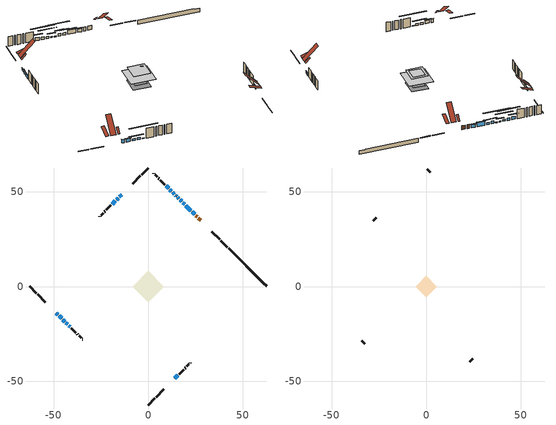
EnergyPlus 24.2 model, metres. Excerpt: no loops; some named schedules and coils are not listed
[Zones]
conditioned space
 floor adiabatic (AdiabaticFloorConstruction): -8.2,0 0,8.2 8.2,0 0,-8.2 z3.26
 floor foundation (Slab1 construction): -5.79,0 0,5.79 5.79,0 0,-5.79 z-1.11
 floor foundation (Slab2 construction): -3.97,0 0,3.97 3.97,0 0,-3.97 z0
 wall outside (RimJoist1 construction): 0,-62.53 3.47,-59.07 / -62.53,0 -59.07,-3.47 / 0,62.53 -3.47,59.07 / 41.8,20.74 38.33,24.21 z0.82:1.12
 wall outside (RimJoist2 construction): 4.13,-58.41 8.24,-54.29 / -58.41,-4.13 -54.29,-8.24 / -4.13,58.41 -8.24,54.29 / 37.67,24.86 33.55,28.98 z0.82:1.12
 wall outside (AdiabaticWallConstruction 1): 27.69,34.84 26.41,36.12 / 25.76,36.78 25.1,37.44 z0.82:2.85
 wall outside (AdiabaticWallConstruction): -48.43,-14.1 -47.71,-14.83 / -15.95,46.59 -16.67,45.87 z0.82:2.45; 24.44,38.09 23.15,39.39 / -47.05,-15.48 -45.76,-16.78 z0.82:2.4; 22.49,40.04 19.9,42.63 z0.82:2.9; -45.1,-17.43 -44.06,-18.47 z0.82:1.74; -43.41,-19.13 -42.54,-19.99 / 13.75,48.79 12.92,49.61 z0.82:1.79; 14.1,-48.43 15.62,-46.92 z0.82:1.68; -14.1,48.43 -15.29,47.24 z0.82:1.63; 19.25,43.29 18.31,44.22 z0.82:1.99; 17.66,44.88 16.87,45.67 z0.82:2.19; 16.21,46.32 15.56,46.97 / -41.89,-20.65 -41.24,-21.3 z0.82:1.23; -17.32,45.21 -19.01,43.52 / 12.27,50.27 11.4,51.13 z0.82:2.14; 14.91,47.63 14.4,48.13 z0.82:1.38; 10.75,51.79 9.49,53.04 z0.82:2.29
 wall outside (Wall1 construction): 16.27,-46.26 18.68,-43.86 / -40.58,-21.95 -38.18,-24.36 / -19.67,42.87 -22.07,40.46 / 8.83,53.7 6.43,56.11 z0.82:5.7
 wall outside (Wall2 construction): 19.33,-43.2 19.72,-42.82 / -37.52,-25.01 -37.14,-25.4 / -22.73,39.81 -23.11,39.42 / 5.77,56.76 5.39,57.15 z0.82:5.7
 wall outside (Wall3 construction): 20.37,-42.16 21.47,-41.06 / -36.48,-26.05 -35.38,-27.15 / -23.77,38.76 -24.87,37.67 / 4.73,57.8 3.63,58.9 z0.82:5.7
 wall outside (Wall4 construction): 22.13,-40.41 22.24,-40.29 / -34.73,-27.81 -34.61,-27.92 / -25.52,37.01 -25.64,36.9 / 2.98,59.56 2.86,59.67 z0.82:5.7
 wall foundation (FoundationWall1 construction): 42.45,20.08,-1.11 42.45,20.08,0.82 60.53,2.01,0.82 60.53,2.01,0.56 62.53,0,0.56 62.53,0,-1.11
 window (WindowConstruction 14): -48.43,-14.1 -47.71,-14.82 z0.82:2.44
 window (WindowConstruction 5): 24.44,38.09 23.15,39.39 z0.82:2.4
 window (WindowConstruction 6): 22.49,40.04 19.9,42.63 z0.82:2.9
 window (WindowConstruction 7): -47.05,-15.48 -45.76,-16.77 z0.82:2.4
 window (WindowConstruction 8): -45.1,-17.43 -44.06,-18.47 z0.82:1.73
 window (WindowConstruction 9): -43.4,-19.13 -42.54,-19.99 z0.82:1.79
 window (WindowConstruction 10): 14.1,-48.43 15.61,-46.92 z0.82:1.68
 window (WindowConstruction 11): -14.1,48.43 -15.29,47.24 z0.82:1.63
 window (WindowConstruction 12): 19.25,43.29 18.31,44.22 z0.82:1.99
 window (WindowConstruction 13): 17.66,44.88 16.87,45.67 z0.82:2.19
 window (WindowConstruction 16): 16.21,46.32 15.56,46.97 z0.82:1.23
 window (WindowConstruction 17): -41.89,-20.65 -41.24,-21.3 z0.82:1.23
 window (WindowConstruction 15): -15.95,46.59 -16.67,45.87 z0.82:2.44
 window (WindowConstruction): -17.32,45.21 -19.01,43.52 z0.82:2.14
 window (WindowConstruction 1): 14.91,47.63 14.4,48.13 z0.82:1.38
 window (WindowConstruction 2): 13.75,48.79 12.92,49.61 z0.82:1.79
 window (WindowConstruction 3): 12.27,50.27 11.4,51.13 z0.82:2.14
 window (WindowConstruction 4): 10.75,51.79 9.49,53.04 z0.82:2.29
 door (Door): 27.69,34.84 26.41,36.12 z0.82:2.85
 door (Door 1): 25.76,36.78 25.1,37.44 z0.82:2.85
 ceiling adiabatic (AdiabaticFloorConstruction): 0,-8.2 8.2,0 0,8.2 -8.2,0 z3.26
 roof outside (Roof4 construction): 13.45,-49.09,5.7 11.88,-47.51,7.92 11.32,-48.07,7.92 12.89,-49.64,5.7; -49.09,-13.45,5.7 -47.51,-11.88,7.92 -48.07,-11.32,7.92 -49.64,-12.89,5.7; -13.45,49.09,5.7 -11.88,47.51,7.92 -11.32,48.07,7.92 -12.89,49.64,5.7; 28.35,34.19,5.7 26.78,32.61,7.92 27.33,32.06,7.92 28.9,33.63,5.7
attic - vented
 floor to conditioned space (Floor1 construction Reversed): -3.97,0 0,3.97 3.97,0 0,-3.97 z5.7
 floor to conditioned space (Floor2 construction Reversed): -5.58,0 0,5.58 5.58,0 0,-5.58 z5.7
 wall outside (Wall5 construction): 22.9,-39.64 24.45,-38.09 / -33.96,-28.58 -32.41,-30.13 / -26.29,36.24 -27.84,34.69 / 2.21,60.33 0.66,61.88 z0.82:5.7
 roof outside (Roof1 construction): 9.92,-52.61,5.7 6.05,-48.74,7.52 5.03,-49.76,7.52 8.9,-53.63,5.7; -52.61,-9.92,5.7 -48.74,-6.05,7.52 -49.76,-5.03,7.52 -53.63,-8.9,5.7; -9.92,52.61,5.7 -6.05,48.74,7.52 -5.03,49.76,7.52 -8.9,53.63,5.7; 31.88,30.66,5.7 28.01,26.79,7.52 29.03,25.77,7.52 32.9,29.64,5.7
 roof outside (Roof2 construction): 12.24,-50.3,5.7 7.54,-45.61,12.33 5.89,-47.27,12.33 10.58,-51.96,5.7; -50.3,-12.24,5.7 -45.61,-7.54,12.33 -47.27,-5.89,12.33 -51.96,-10.58,5.7; -12.24,50.3,5.7 -7.54,45.61,12.33 -5.89,47.27,12.33 -10.58,51.96,5.7; 29.56,32.97,5.7 24.87,28.28,12.33 26.53,26.62,12.33 31.22,31.31,5.7
shading: -47.5,-15.04 -48.64,-13.89 -48.75,-14 -47.6,-15.14 z2.74; 22.94,39.6 24.65,37.88 24.92,38.15 23.21,39.87 z2.69; 19.69,42.84 22.7,39.83 22.97,40.1 19.96,43.11 z3.2; -45.55,-16.99 -47.26,-15.27 -47.53,-15.54 -45.82,-17.26 z2.69; -42.99,-19.55 -46.18,-16.36 -46.45,-16.63 -43.26,-19.82 z3.26; -41.47,-21.07 -44.48,-18.05 -44.75,-18.32 -41.74,-21.34 z3.31; 15.83,-46.71 13.89,-48.64 14,-48.75 15.93,-46.81 z1.98; -15.5,47.03 -13.89,48.64 -14,48.75 -15.61,47.14 z1.93; 17.24,45.3 20.32,42.21 20.59,42.48 17.51,45.57 z3.51; 15.79,46.74 18.73,43.8 19,44.07 16.06,47.01 z3.71; 11.25,51.28 20.52,42.01 20.79,42.28 11.52,51.55 z7.32; -36.93,-25.61 -46.2,-16.34 -46.47,-16.61 -37.2,-25.88 z7.32; -16.88,45.66 -15.74,46.8 -15.84,46.9 -16.98,45.76 z2.74; -19.22,43.31 -17.11,45.42 -17.22,45.53 -19.33,43.42 z2.44; 13.33,49.2 15.98,46.55 16.25,46.82 13.6,49.47 z2.9; 10.33,52.2 16.34,46.2 16.61,46.47 10.6,52.47 z5.45; 7.95,54.58 15.72,46.82 15.99,47.09 8.22,54.85 z7.02; 8.41,54.12 11.82,50.71 12.09,50.98 8.68,54.39 z3.81
[Building]
Building 1: Terrain=Suburbs
[Site:Location]
Saint John AP_NB: Latitude {deg}=45.32; Longitude {deg}=-65.89; Time Zone {hr}=-4; Elevation {m}=109; Keep Site Location Information=Yes
[Site:GroundTemperature:Shallow]
1.82357, -0.0370019, -0.186003, 0.696932, 4.24142, 7.7694, 10.828, 12.7655, 12.9301, 11.3543, 8.37368, 4.95392
[Site:WaterMainsTemperature]
Calculation Method=Schedule; Temperature Schedule=mains temperature schedule
[Material] Roughness=Rough; Thermal Absorptance=0.9
Name | Thickness {m} | Conductivity {W/m-K} | Density {kg/m3} | Specific Heat {J/kg-K} | Solar Absorptance | Visible Absorptance
asphalt or fiberglass shingles | 0.00635 | 0.162714 | 1121.4 | 1465.45 | 0.4 | 0.4
ceiling loosefill ins | 0.254 | 0.0480833 | 16.02 | 1046.75 | 0.7 | 0.7
ceiling loosefill ins 1 | 0.0846667 | 0.0480833 | 16.02 | 1046.75 | 0.7 | 0.7
ceiling stud and cavity | 0.1397 | 0.110961 | 65.682 | 1177.47 | 0.7 | 0.7
ceiling stud and cavity 1 | 0.1397 | 0.619807 | 65.682 | 1177.47 | 0.7 | 0.7
concrete 4.0 in. | 0.1016 | 1.803125 | 2242.8 | 837.4 | 0.7 | 0.7
concrete 8.0 in. | 0.2032 | 1.803125 | 2242.8 | 837.4 | 0.7 | 0.7
door material | 0.04445 | 0.0451087 | 512.64 | 1214.23 | 0.7 | 0.7
floor covering | 0.0127 | 0.0433444 | 54.468 | 1339.84 | 0.6 | 0.6
floor rigid ins; wall rigid ins 1 | 0.512978 | 0.029427 | 32.04 | 1214.23 | 0.7 | 0.7
floor stud and cavity | 0.1397 | 1.75129 | 37.0049 | 1207.88 | 0.7 | 0.7
furniture material conditioned space 1 | 0.1524 | 0.115458 | 640.8 | 1214.23 | 0.6 | 0.6
gypsum board | 0.0127 | 0.160291 | 801 | 837.4 | 0.6 | 0.6
osb sheathing 0.5 in. | 0.0127 | 0.115458 | 512.64 | 1214.23 | 0.7 | 0.7
osb sheathing 0.75 in. | 0.01905 | 0.115458 | 512.64 | 1214.23 | 0.7 | 0.7
osb sheathing 2.0 in. | 0.0508 | 0.115458 | 512.64 | 1214.23 | 0.7 | 0.7
rim joist rigid ins | 0.103632 | 0.029427 | 32.04 | 1214.23 | 0.7 | 0.7
rim joist stud and cavity | 0.0508 | 0.0292721 | 125.044 | 1163.47 | 0.6 | 0.6
rim joist stud and cavity 1 | 0.0508 | 0.0197119 | 125.044 | 1163.47 | 0.6 | 0.6
roof stud and cavity | 0.2032 | 0.117703 | 78.34581 | 1123.46 | 0.7 | 0.7
wall rigid ins | 0.051816 | 0.029427 | 32.04 | 1214.23 | 0.7 | 0.7
wall stud and cavity | 0.1397 | 0.216185 | 139.0536 | 1170.24 | 0.7 | 0.7
wall stud and cavity 1 | 0.1397 | 0.583408 | 139.0536 | 1170.24 | 0.7 | 0.7
wall stud and cavity 2 | 0.1397 | 0.226039 | 139.0536 | 1170.24 | 0.7 | 0.7
wall stud and cavity 3 | 0.1397 | 0.130706 | 139.0536 | 1170.24 | 0.7 | 0.7
wall stud and cavity 4 | 0.0889 | 6.1454 | 50.32683 | 1063.81 | 0.6 | 0.6
wall stud and cavity 5 | 0.0889 | 0.380278 | 52.3479 | 1209.89 | 0.7 | 0.7
wall stud and cavity 6 | 0.0889 | 0.391764 | 83.0341 | 1211.67 | 0.7 | 0.7
wood siding | 0.0254 | 0.102417 | 544.68 | 1172.36 | 0.4 | 0.4
wood siding 1 | 0.00254 | 0.102417 | 544.68 | 1172.36 | 0.4 | 0.4
wood siding 2; wood siding 3; wood siding 4 | 0.0254 | 0.102417 | 544.68 | 1172.36 | 0.7 | 0.7
[WindowMaterial:SimpleGlazingSystem]
Name | U-Factor {W/m2-K} | Solar Heat Gain Coefficient
WindowMaterial | 2.93155 | 0.63
WindowMaterial 1 | 3.06271 | 0.42
WindowMaterial 10 | 2.97981 | 0.56
WindowMaterial 11 | 2.13322 | 0.47
WindowMaterial 12 | 2.14401 | 0.46
WindowMaterial 13 | 1.96232 | 0.57
WindowMaterial 14 | 3.03943 | 0.44
WindowMaterial 2 | 2.99855 | 0.54
WindowMaterial 3 | 2.97754 | 0.57
WindowMaterial 4 | 2.94518 | 0.61
WindowMaterial 5 | 2.04578 | 0.53
WindowMaterial 6 | 1.79368 | 0.39
WindowMaterial 7 | 2.98152 | 0.56
WindowMaterial 8 | 2.99401 | 0.55
WindowMaterial 9 | 3.01104 | 0.52
[Construction]
AdiabaticFloorConstruction: floor stud and cavity, floor rigid ins, osb sheathing 0.75 in., floor covering
AdiabaticWallConstruction: wood siding 3, wall rigid ins 1, wall stud and cavity 5, gypsum board
AdiabaticWallConstruction 1: wood siding 4, wall rigid ins 1, wall stud and cavity 5, gypsum board
Door; Door 1: door material
Floor1 construction Reversed: gypsum board, ceiling stud and cavity, ceiling loosefill ins
Floor2 construction Reversed: gypsum board, ceiling stud and cavity 1, ceiling loosefill ins 1
FoundationWall1 construction: concrete 8.0 in.
furniture construction conditioned space 1: furniture material conditioned space 1
PartitionWallConstruction: gypsum board, wall stud and cavity 6, gypsum board
RimJoist1 construction: wood siding 2, osb sheathing 2.0 in., rim joist stud and cavity
RimJoist2 construction: wood siding 2, rim joist rigid ins, osb sheathing 2.0 in., rim joist stud and cavity 1
Roof1 construction; Roof2 construction: asphalt or fiberglass shingles
Roof4 construction: asphalt or fiberglass shingles, osb sheathing 0.75 in., roof stud and cavity, gypsum board
Slab1 construction; Slab2 construction: concrete 4.0 in.
Wall1 construction: wood siding, wall rigid ins, osb sheathing 0.5 in., wall stud and cavity, gypsum board
Wall2 construction: wood siding, wall rigid ins, osb sheathing 0.5 in., wall stud and cavity 1, gypsum board
Wall3 construction: wood siding, wall rigid ins, osb sheathing 0.5 in., wall stud and cavity 2, gypsum board
Wall4 construction: wood siding, osb sheathing 0.5 in., wall stud and cavity 3, gypsum board
Wall5 construction: wood siding 1, wall stud and cavity 4
WindowConstruction: WindowMaterial
WindowConstruction 1: WindowMaterial 1
WindowConstruction 10: WindowMaterial 9
WindowConstruction 11: WindowMaterial 10
WindowConstruction 12: WindowMaterial 11
WindowConstruction 13: WindowMaterial 12
WindowConstruction 14; WindowConstruction 15: WindowMaterial 13
WindowConstruction 16; WindowConstruction 17: WindowMaterial 14
WindowConstruction 2: WindowMaterial 2
WindowConstruction 3: WindowMaterial 3
WindowConstruction 4: WindowMaterial 4
WindowConstruction 5; WindowConstruction 7: WindowMaterial 5
WindowConstruction 6: WindowMaterial 6
WindowConstruction 8: WindowMaterial 7
WindowConstruction 9: WindowMaterial 8
[Zone] Multiplier=1; Part of Total Floor Area=Yes
Name | Volume {m3}
attic - vented | 84.0406
conditioned space | 463.2
[Space]
Name | Zone | Volume {m3}
attic - vented 1 | attic - vented | 84.0406
conditioned space 1 | conditioned space | 463.2
[ZoneInfiltration:EffectiveLeakageArea]
infil attic - vented 1: Zone or Space=attic - vented 1; Schedule=Always On Discrete; Effective Air Leakage Area {cm2}=3312; Stack Coefficient=0.000800479; Wind Coefficient=1.91159e-05
[ZoneMixing]
whole house fan mix: Zone or Space=attic - vented; Schedule=Always On Continuous; Design Flow Rate Calculation Method=Flow/Zone; Design Flow Rate {m3/s}=0; Source Zone or Space=conditioned space
[SurfaceProperty:ExposedFoundationPerimeter] Exposed Perimeter Calculation Method=TotalExposedPerimeter
Name | Total Exposed Perimeter {m}
Slab1 | 28.398
Slab2 | 17.374
[InternalMass] Zone or ZoneList=conditioned space; Space or SpaceList=conditioned space 1
Name | Construction | Surface Area {m2}
furniture mass conditioned space 1 | furniture construction conditioned space 1 | 93.204
partition wall mass | PartitionWallConstruction | 233.01
[Lights]
interior lighting: Zone or ZoneList or Space or SpaceList=conditioned space 1; Schedule=interior lighting schedule; Design Level Calculation Method=LightingLevel; Lighting Level {W}=343.2; Return Air Fraction=0; Fraction Radiant=0.6; Fraction Visible=0.2; Fraction Replaceable=1
[People]
occupants: Zone or ZoneList or Space or SpaceList=conditioned space 1; Number of People Schedule=occupants schedule; Number of People Calculation Method=People; Number of People=3; Fraction Radiant=0.314171; Sensible Heat Fraction=0.56303; Activity Level Schedule=occupants activity schedule; Carbon Dioxide Generation Rate {m3/s-W}=0; Enable ASHRAE 55 Comfort Warnings=No; Mean Radiant Temperature Calculation Type=EnclosureAveraged
[ElectricEquipment] Zone or ZoneList or Space or SpaceList=conditioned space 1; Design Level Calculation Method=EquipmentLevel
Name | Schedule | Design Level {W} | Fraction Latent | Fraction Radiant | Fraction Lost
clothes dryer | clothes dryer schedule | 140.772 | 0.015 | 0.081 | 0.85
clothes washer | clothes washer schedule | 32.1985 | 0.03 | 0.162 | 0.7
cooking range | cooking range schedule | 215.147 | 0.08 | 0.432 | 0.2
dishwasher | dishwasher schedule | 66.8632 | 0.3 | 0.18 | 0.4
fridge | fridge schedule | 72.9452 | 0 | 0.6 | 0
mech vent house fan | mech vent house fan schedule | 0 | 0 | 0 | 1
mech vent house fan cfis | mech vent house fan cfis schedule | 0 | 0 | 0 | 0
misc plug loads | misc plug loads schedule | 494.7 | 0.045 | 0.513 | 0.1
whole house fan | Always On Discrete | 0 | 0 | 0 | 1
[OtherEquipment] Zone or ZoneList or Space or SpaceList=conditioned space 1; Design Level Calculation Method=EquipmentLevel
Name | Fuel Type | Schedule | Design Level {W} | Fraction Latent | Fraction Radiant | Fraction Lost
clothes dryer 1 | Electricity | clothes dryer schedule | 0 | 0.015 | 0.081 | 0.85
cooking range 1 | Electricity | cooking range schedule | 0 | 0.08 | 0.432 | 0.2
general water use latent | None | general water use schedule | 62.594 | 1 | 0 | 0
general water use sensible | None | general water use schedule | -61.6891 | 0 | 0.6 | 0
mech vent house fan latent load | None | Always On Discrete | 0 | 1 | 0 | 0
mech vent house fan sensible load | None | Always On Discrete | 0 | 0 | 0 | 0
water heater energy adjustment1 | Electricity | Always On Discrete | 0.01 | 0 | 0 | 1
[ZoneInfiltration:DesignFlowRate] Zone or ZoneList or Space or SpaceList=conditioned space 1; Schedule=Always On Discrete; Design Flow Rate Calculation Method=Flow/Zone; Design Flow Rate {m3/s}=0
infil flow; natural vent flow; whole house fan flow
[ZoneControl:Thermostat]
conditioned space Thermostat: Zone or ZoneList=conditioned space; Control Type Schedule=conditioned space Thermostat Schedule; Control 1=conditioned space temperature setpoint; Temperature Difference Between Cutout And Setpoint {deltaC}=0
[ThermostatSetpoint:DualSetpoint]
conditioned space temperature setpoint: Heating Setpoint Temperature Schedule=heating setpoint; Cooling Setpoint Temperature Schedule=cooling setpoint
[AirLoopHVAC:UnitarySystem]
unit heater unitary system: Control Type=Load; Controlling Zone or Thermostat Location=conditioned space; Dehumidification Control Type=None; Availability Schedule=Always On Discrete; Supply Fan=unit heater supply fan; Fan Placement=BlowThrough; Supply Air Fan Operating Mode Schedule=unit heater auto fan schedule; Heating Coil=unit heater htg coil; DX Heating Coil Sizing Ratio=1; Use DOAS DX Cooling Coil=No; Minimum Supply Air Temperature {C}=2; Latent Load Control=SensibleOnlyLoadControl; Cooling Supply Air Flow Rate Method=None; Heating Supply Air Flow Rate Method=SupplyAirFlowRate; Heating Supply Air Flow Rate {m3/s}=0.00141584; No Load Supply Air Flow Rate Method=SupplyAirFlowRate; No Load Supply Air Flow Rate {m3/s}=0; No Load Supply Air Flow Rate Control Set To Low Speed=Yes; Maximum Supply Air Temperature {C}=48.8889; Maximum Outdoor Dry-Bulb Temperature for Supplemental Heater Operation {C}=21; Ancillary On-Cycle Electric Power {W}=0; Ancillary Off-Cycle Electric Power {W}=0
[Zone equipment]
conditioned space: electric baseboard, unit heater unitary system
[Foundation:Kiva] Initial Indoor Air Temperature {C}=18; Wall Depth Below Slab {m}=0.2032
Name | Wall Height Above Grade {m}
Foundation Kiva 1 | 0.820003
Foundation Kiva 2 | 0.1016
[Foundation:Kiva:Settings]
Soil Conductivity {W/m-K}=0.849921; Soil Density {kg/m3}=1842.3; Soil Specific Heat {J/kg-K}=418.7; Ground Solar Absorptivity=0.9; Ground Thermal Absorptivity=0.9; Ground Surface Roughness {m}=0.03; Far-Field Width {m}=40; Deep-Ground Boundary Condition=ZeroFlux; Deep-Ground Depth {m}=40; Minimum Cell Dimension {m}=0.2; Maximum Cell Growth Coefficient=3; Simulation Timestep=Timestep
[Exterior:Lights]
exterior lighting: Schedule=exterior lighting schedule; Design Level {W}=75.6
[EnergyManagementSystem:Sensor] Output:Variable or Output:Meter Index Key=conditioned space
Name | Output:Variable or Output:Meter
conditioned_space_clg_unmet_s | Zone Cooling Setpoint Not Met Time
conditioned_space_htg_unmet_s | Zone Heating Setpoint Not Met Time
fridge_tin_s; tin_s; tin_s_1 | Zone Mean Air Temperature
tout_s | Zone Outdoor Air Drybulb Temperature
win_s | Zone Air Humidity Ratio
[Schedule:Constant]
Name | Hourly Value
Always On Continuous; mech vent house fan schedule; mech vent house fan cfis schedule; Always On Discrete | 1
occupants activity schedule | 117.228
fridge schedule; unit heater auto fan schedule | 0
[Schedule:Week:Daily]
interior lighting schedule Week Rule - Jan1-Jan27: interior lighting schedule day, interior lighting schedule day, interior lighting schedule day, interior lighting schedule day, interior lighting schedule day, interior lighting schedule day, interior lighting schedule day, interior lighting schedule default day, interior lighting schedule default day, interior lighting schedule default day, interior lighting schedule default day, interior lighting schedule default day
interior lighting schedule Week Rule - Jan28-Feb3: interior lighting schedule day, interior lighting schedule day, interior lighting schedule day, interior lighting schedule day, interior lighting schedule day 1, interior lighting schedule day 1, interior lighting schedule day 1, interior lighting schedule default day, interior lighting schedule default day, interior lighting schedule default day, interior lighting schedule default day, interior lighting schedule default day
interior lighting schedule Week Rule - Feb4-Feb24: interior lighting schedule day 1, interior lighting schedule day 1, interior lighting schedule day 1, interior lighting schedule day 1, interior lighting schedule day 1, interior lighting schedule day 1, interior lighting schedule day 1, interior lighting schedule default day, interior lighting schedule default day, interior lighting schedule default day, interior lighting schedule default day, interior lighting schedule default day
interior lighting schedule Week Rule - Feb25-Mar3: interior lighting schedule day 1, interior lighting schedule day 1, interior lighting schedule day 1, interior lighting schedule day 1, interior lighting schedule day 2, interior lighting schedule day 2, interior lighting schedule day 2, interior lighting schedule default day, interior lighting schedule default day, interior lighting schedule default day, interior lighting schedule default day, interior lighting schedule default day
interior lighting schedule Week Rule - Mar4-Mar31: interior lighting schedule day 2, interior lighting schedule day 2, interior lighting schedule day 2, interior lighting schedule day 2, interior lighting schedule day 2, interior lighting schedule day 2, interior lighting schedule day 2, interior lighting schedule default day, interior lighting schedule default day, interior lighting schedule default day, interior lighting schedule default day, interior lighting schedule default day
interior lighting schedule Week Rule - Apr1-Apr28: interior lighting schedule day 3, interior lighting schedule day 3, interior lighting schedule day 3, interior lighting schedule day 3, interior lighting schedule day 3, interior lighting schedule day 3, interior lighting schedule day 3, interior lighting schedule default day, interior lighting schedule default day, interior lighting schedule default day, interior lighting schedule default day, interior lighting schedule default day
interior lighting schedule Week Rule - Apr29-May5: interior lighting schedule day 3, interior lighting schedule day 3, interior lighting schedule day 4, interior lighting schedule day 4, interior lighting schedule day 4, interior lighting schedule day 4, interior lighting schedule day 4, interior lighting schedule default day, interior lighting schedule default day, interior lighting schedule default day, interior lighting schedule default day, interior lighting schedule default day
interior lighting schedule Week Rule - May6-May26: interior lighting schedule day 4, interior lighting schedule day 4, interior lighting schedule day 4, interior lighting schedule day 4, interior lighting schedule day 4, interior lighting schedule day 4, interior lighting schedule day 4, interior lighting schedule default day, interior lighting schedule default day, interior lighting schedule default day, interior lighting schedule default day, interior lighting schedule default day
interior lighting schedule Week Rule - May27-Jun2: interior lighting schedule day 4, interior lighting schedule day 4, interior lighting schedule day 4, interior lighting schedule day 4, interior lighting schedule day 4, interior lighting schedule day 5, interior lighting schedule day 5, interior lighting schedule default day, interior lighting schedule default day, interior lighting schedule default day, interior lighting schedule default day, interior lighting schedule default day
interior lighting schedule Week Rule - Jun3-Jun30: interior lighting schedule day 5, interior lighting schedule day 5, interior lighting schedule day 5, interior lighting schedule day 5, interior lighting schedule day 5, interior lighting schedule day 5, interior lighting schedule day 5, interior lighting schedule default day, interior lighting schedule default day, interior lighting schedule default day, interior lighting schedule default day, interior lighting schedule default day
interior lighting schedule Week Rule - Jul1-Jul28: interior lighting schedule day 6, interior lighting schedule day 6, interior lighting schedule day 6, interior lighting schedule day 6, interior lighting schedule day 6, interior lighting schedule day 6, interior lighting schedule day 6, interior lighting schedule default day, interior lighting schedule default day, interior lighting schedule default day, interior lighting schedule default day, interior lighting schedule default day
interior lighting schedule Week Rule - Jul29-Aug4: interior lighting schedule day 6, interior lighting schedule day 6, interior lighting schedule day 6, interior lighting schedule day 7, interior lighting schedule day 7, interior lighting schedule day 7, interior lighting schedule day 7, interior lighting schedule default day, interior lighting schedule default day, interior lighting schedule default day, interior lighting schedule default day, interior lighting schedule default day
interior lighting schedule Week Rule - Aug5-Aug25: interior lighting schedule day 7, interior lighting schedule day 7, interior lighting schedule day 7, interior lighting schedule day 7, interior lighting schedule day 7, interior lighting schedule day 7, interior lighting schedule day 7, interior lighting schedule default day, interior lighting schedule default day, interior lighting schedule default day, interior lighting schedule default day, interior lighting schedule default day
interior lighting schedule Week Rule - Aug26-Sep1: interior lighting schedule day 7, interior lighting schedule day 7, interior lighting schedule day 7, interior lighting schedule day 7, interior lighting schedule day 7, interior lighting schedule day 7, interior lighting schedule day 8, interior lighting schedule default day, interior lighting schedule default day, interior lighting schedule default day, interior lighting schedule default day, interior lighting schedule default day
interior lighting schedule Week Rule - Sep2-Sep29: interior lighting schedule day 8, interior lighting schedule day 8, interior lighting schedule day 8, interior lighting schedule day 8, interior lighting schedule day 8, interior lighting schedule day 8, interior lighting schedule day 8, interior lighting schedule default day, interior lighting schedule default day, interior lighting schedule default day, interior lighting schedule default day, interior lighting schedule default day
interior lighting schedule Week Rule - Sep30-Oct6: interior lighting schedule day 8, interior lighting schedule day 9, interior lighting schedule day 9, interior lighting schedule day 9, interior lighting schedule day 9, interior lighting schedule day 9, interior lighting schedule day 9, interior lighting schedule default day, interior lighting schedule default day, interior lighting schedule default day, interior lighting schedule default day, interior lighting schedule default day
interior lighting schedule Week Rule - Oct7-Oct27: interior lighting schedule day 9, interior lighting schedule day 9, interior lighting schedule day 9, interior lighting schedule day 9, interior lighting schedule day 9, interior lighting schedule day 9, interior lighting schedule day 9, interior lighting schedule default day, interior lighting schedule default day, interior lighting schedule default day, interior lighting schedule default day, interior lighting schedule default day
interior lighting schedule Week Rule - Oct28-Nov3: interior lighting schedule day 9, interior lighting schedule day 9, interior lighting schedule day 9, interior lighting schedule day 9, interior lighting schedule day 10, interior lighting schedule day 10, interior lighting schedule day 10, interior lighting schedule default day, interior lighting schedule default day, interior lighting schedule default day, interior lighting schedule default day, interior lighting schedule default day
interior lighting schedule Week Rule - Nov4-Nov24: interior lighting schedule day 10, interior lighting schedule day 10, interior lighting schedule day 10, interior lighting schedule day 10, interior lighting schedule day 10, interior lighting schedule day 10, interior lighting schedule day 10, interior lighting schedule default day, interior lighting schedule default day, interior lighting schedule default day, interior lighting schedule default day, interior lighting schedule default day
interior lighting schedule Week Rule - Nov25-Dec1: interior lighting schedule day 10, interior lighting schedule day 10, interior lighting schedule day 10, interior lighting schedule day 10, interior lighting schedule day 10, interior lighting schedule day 10, interior lighting schedule day 11, interior lighting schedule default day, interior lighting schedule default day, interior lighting schedule default day, interior lighting schedule default day, interior lighting schedule default day
interior lighting schedule Week Rule - Dec2-Dec31: interior lighting schedule day 11, interior lighting schedule day 11, interior lighting schedule day 11, interior lighting schedule day 11, interior lighting schedule day 11, interior lighting schedule day 11, interior lighting schedule day 11, interior lighting schedule default day, interior lighting schedule default day, interior lighting schedule default day, interior lighting schedule default day, interior lighting schedule default day
occupants schedule Week Rule - Jan1-Dec31: occupants schedule day, occupants schedule day, occupants schedule day, occupants schedule day, occupants schedule day, occupants schedule day, occupants schedule day, occupants schedule default day, occupants schedule default day, occupants schedule default day, occupants schedule default day, occupants schedule default day
clothes dryer schedule Week Rule - Jan1-Dec31: clothes dryer schedule day, clothes dryer schedule day, clothes dryer schedule day, clothes dryer schedule day, clothes dryer schedule day, clothes dryer schedule day, clothes dryer schedule day, clothes dryer schedule default day, clothes dryer schedule default day, clothes dryer schedule default day, clothes dryer schedule default day, clothes dryer schedule default day
clothes washer schedule Week Rule - Jan1-Dec31: clothes washer schedule day, clothes washer schedule day, clothes washer schedule day, clothes washer schedule day, clothes washer schedule day, clothes washer schedule day, clothes washer schedule day, clothes washer schedule default day, clothes washer schedule default day, clothes washer schedule default day, clothes washer schedule default day, clothes washer schedule default day
cooking range schedule Week Rule - Jan1-Dec31: cooking range schedule day, cooking range schedule day, cooking range schedule day, cooking range schedule day, cooking range schedule day, cooking range schedule day, cooking range schedule day, cooking range schedule default day, cooking range schedule default day, cooking range schedule default day, cooking range schedule default day, cooking range schedule default day
dishwasher schedule Week Rule - Jan1-Dec31: dishwasher schedule day, dishwasher schedule day, dishwasher schedule day, dishwasher schedule day, dishwasher schedule day, dishwasher schedule day, dishwasher schedule day, dishwasher schedule default day, dishwasher schedule default day, dishwasher schedule default day, dishwasher schedule default day, dishwasher schedule default day
misc plug loads schedule Week Rule - Jan1-Dec31: misc plug loads schedule day, misc plug loads schedule day, misc plug loads schedule day, misc plug loads schedule day, misc plug loads schedule day, misc plug loads schedule day, misc plug loads schedule day, misc plug loads schedule default day, misc plug loads schedule default day, misc plug loads schedule default day, misc plug loads schedule default day, misc plug loads schedule default day
general water use schedule Week Rule - Jan1-Dec31: general water use schedule day, general water use schedule day, general water use schedule day, general water use schedule day, general water use schedule day, general water use schedule day, general water use schedule day, general water use schedule default day, general water use schedule default day, general water use schedule default day, general water use schedule default day, general water use schedule default day
exterior lighting schedule Week Rule - Jan1-Jan27: exterior lighting schedule day, exterior lighting schedule day, exterior lighting schedule day, exterior lighting schedule day, exterior lighting schedule day, exterior lighting schedule day, exterior lighting schedule day, exterior lighting schedule default day, exterior lighting schedule default day, exterior lighting schedule default day, exterior lighting schedule default day, exterior lighting schedule default day
exterior lighting schedule Week Rule - Jan28-Feb3: exterior lighting schedule day, exterior lighting schedule day, exterior lighting schedule day, exterior lighting schedule day, exterior lighting schedule day 1, exterior lighting schedule day 1, exterior lighting schedule day 1, exterior lighting schedule default day, exterior lighting schedule default day, exterior lighting schedule default day, exterior lighting schedule default day, exterior lighting schedule default day
exterior lighting schedule Week Rule - Feb4-Feb24: exterior lighting schedule day 1, exterior lighting schedule day 1, exterior lighting schedule day 1, exterior lighting schedule day 1, exterior lighting schedule day 1, exterior lighting schedule day 1, exterior lighting schedule day 1, exterior lighting schedule default day, exterior lighting schedule default day, exterior lighting schedule default day, exterior lighting schedule default day, exterior lighting schedule default day
exterior lighting schedule Week Rule - Feb25-Mar3: exterior lighting schedule day 1, exterior lighting schedule day 1, exterior lighting schedule day 1, exterior lighting schedule day 1, exterior lighting schedule day 2, exterior lighting schedule day 2, exterior lighting schedule day 2, exterior lighting schedule default day, exterior lighting schedule default day, exterior lighting schedule default day, exterior lighting schedule default day, exterior lighting schedule default day
exterior lighting schedule Week Rule - Mar4-Mar31: exterior lighting schedule day 2, exterior lighting schedule day 2, exterior lighting schedule day 2, exterior lighting schedule day 2, exterior lighting schedule day 2, exterior lighting schedule day 2, exterior lighting schedule day 2, exterior lighting schedule default day, exterior lighting schedule default day, exterior lighting schedule default day, exterior lighting schedule default day, exterior lighting schedule default day
exterior lighting schedule Week Rule - Apr1-Apr28: exterior lighting schedule day 3, exterior lighting schedule day 3, exterior lighting schedule day 3, exterior lighting schedule day 3, exterior lighting schedule day 3, exterior lighting schedule day 3, exterior lighting schedule day 3, exterior lighting schedule default day, exterior lighting schedule default day, exterior lighting schedule default day, exterior lighting schedule default day, exterior lighting schedule default day
[Schedule:Year]
interior lighting schedule: interior lighting schedule Week Rule - Jan1-Jan27, 1, 1, 1, 27, interior lighting schedule Week Rule - Jan28-Feb3, 1, 28, 2, 3, interior lighting schedule Week Rule - Feb4-Feb24, 2, 4, 2, 24, interior lighting schedule Week Rule - Feb25-Mar3, 2, 25, 3, 3, interior lighting schedule Week Rule - Mar4-Mar31, 3, 4, 3, 31, interior lighting schedule Week Rule - Apr1-Apr28, 4, 1, 4, 28, interior lighting schedule Week Rule - Apr29-May5, 4, 29, 5, 5, interior lighting schedule Week Rule - May6-May26, 5, 6, 5, 26, interior lighting schedule Week Rule - May27-Jun2, 5, 27, 6, 2, interior lighting schedule Week Rule - Jun3-Jun30, 6, 3, 6, 30, interior lighting schedule Week Rule - Jul1-Jul28, 7, 1, 7, 28, interior lighting schedule Week Rule - Jul29-Aug4, 7, 29, 8, 4, interior lighting schedule Week Rule - Aug5-Aug25, 8, 5, 8, 25, interior lighting schedule Week Rule - Aug26-Sep1, 8, 26, 9, 1, interior lighting schedule Week Rule - Sep2-Sep29, 9, 2, 9, 29, interior lighting schedule Week Rule - Sep30-Oct6, 9, 30, 10, 6, interior lighting schedule Week Rule - Oct7-Oct27, 10, 7, 10, 27, interior lighting schedule Week Rule - Oct28-Nov3, 10, 28, 11, 3, interior lighting schedule Week Rule - Nov4-Nov24, 11, 4, 11, 24, interior lighting schedule Week Rule - Nov25-Dec1, 11, 25, 12, 1, interior lighting schedule Week Rule - Dec2-Dec31, 12, 2, 12, 31
occupants schedule: occupants schedule Week Rule - Jan1-Dec31, 1, 1, 12, 31
clothes dryer schedule: clothes dryer schedule Week Rule - Jan1-Dec31, 1, 1, 12, 31
clothes washer schedule: clothes washer schedule Week Rule - Jan1-Dec31, 1, 1, 12, 31
cooking range schedule: cooking range schedule Week Rule - Jan1-Dec31, 1, 1, 12, 31
dishwasher schedule: dishwasher schedule Week Rule - Jan1-Dec31, 1, 1, 12, 31
misc plug loads schedule: misc plug loads schedule Week Rule - Jan1-Dec31, 1, 1, 12, 31
general water use schedule: general water use schedule Week Rule - Jan1-Dec31, 1, 1, 12, 31
exterior lighting schedule: exterior lighting schedule Week Rule - Jan1-Jan27, 1, 1, 1, 27, exterior lighting schedule Week Rule - Jan28-Feb3, 1, 28, 2, 3, exterior lighting schedule Week Rule - Feb4-Feb24, 2, 4, 2, 24, exterior lighting schedule Week Rule - Feb25-Mar3, 2, 25, 3, 3, exterior lighting schedule Week Rule - Mar4-Mar31, 3, 4, 3, 31, exterior lighting schedule Week Rule - Apr1-Apr28, 4, 1, 4, 28, exterior lighting schedule Week Rule - Apr29-May5, 4, 29, 5, 5, exterior lighting schedule Week Rule - May6-May26, 5, 6, 5, 26, exterior lighting schedule Week Rule - May27-Jun2, 5, 27, 6, 2, exterior lighting schedule Week Rule - Jun3-Jun30, 6, 3, 6, 30, exterior lighting schedule Week Rule - Jul1-Jul28, 7, 1, 7, 28, exterior lighting schedule Week Rule - Jul29-Aug4, 7, 29, 8, 4, exterior lighting schedule Week Rule - Aug5-Aug25, 8, 5, 8, 25, exterior lighting schedule Week Rule - Aug26-Sep1, 8, 26, 9, 1, exterior lighting schedule Week Rule - Sep2-Sep29, 9, 2, 9, 29, exterior lighting schedule Week Rule - Sep30-Oct6, 9, 30, 10, 6, exterior lighting schedule Week Rule - Oct7-Oct27, 10, 7, 10, 27, exterior lighting schedule Week Rule - Oct28-Nov3, 10, 28, 11, 3, exterior lighting schedule Week Rule - Nov4-Nov24, 11, 4, 11, 24, exterior lighting schedule Week Rule - Nov25-Dec1, 11, 25, 12, 1, exterior lighting schedule Week Rule - Dec2-Dec31, 12, 2, 12, 31
[Schedule:Compact]
conditioned space Thermostat Schedule: Through: 12/31, For: AllDays, Until: 24:00, 4
mains temperature schedule: Through: 01/01, For: AllDays, Until: 24:00, 6.42222, Through: 01/02, For: AllDays, Until: 24:00, 6.36056, Through: 01/03, For: AllDays, Until: 24:00, 6.3, Through: 01/04, For: AllDays, Until: 24:00, 6.24056, Through: 01/05, For: AllDays, Until: 24:00, 6.18167, Through: 01/06, For: AllDays, Until: 24:00, 6.12389, Through: 01/07, For: AllDays, Until: 24:00, 6.06722, Through: 01/08, For: AllDays, Until: 24:00, 6.01167, Through: 01/09, For: AllDays, Until: 24:00, 5.95722, Through: 01/10, For: AllDays, Until: 24:00, 5.90389, Through: 01/11, For: AllDays, Until: 24:00, 5.85111, Through: 01/12, For: AllDays, Until: 24:00, 5.8, Through: 01/13, For: AllDays, Until: 24:00, 5.74944, Through: 01/14, For: AllDays, Until: 24:00, 5.70056, Through: 01/15, For: AllDays, Until: 24:00, 5.65278, Through: 01/16, For: AllDays, Until: 24:00, 5.60556, Through: 01/17, For: AllDays, Until: 24:00, 5.56, Through: 01/18, For: AllDays, Until: 24:00, 5.51556, Through: 01/19, For: AllDays, Until: 24:00, 5.47222, Through: 01/20, For: AllDays, Until: 24:00, 5.43, Through: 01/21, For: AllDays, Until: 24:00, 5.38944, Through: 01/22, For: AllDays, Until: 24:00, 5.34944, Through: 01/23, For: AllDays, Until: 24:00, 5.31111, Through: 01/24, For: AllDays, Until: 24:00, 5.27389, Through: 01/25, For: AllDays, Until: 24:00, 5.23833, Through: 01/26, For: AllDays, Until: 24:00, 5.20333, Through: 01/27, For: AllDays, Until: 24:00, 5.17, Through: 01/28, For: AllDays, Until: 24:00, 5.13833, Through: 01/29, For: AllDays, Until: 24:00, 5.10722, Through: 01/30, For: AllDays, Until: 24:00, 5.07833, Through: 01/31, For: AllDays, Until: 24:00, 5.05, Through: 02/01, For: AllDays, Until: 24:00, 5.02333, Through: 02/02, For: AllDays, Until: 24:00, 4.99778, Through: 02/03, For: AllDays, Until: 24:00, 4.97389, Through: 02/04, For: AllDays, Until: 24:00, 4.95111, Through: 02/05, For: AllDays, Until: 24:00, 4.92944, Through: 02/06, For: AllDays, Until: 24:00, 4.90944, Through: 02/07, For: AllDays, Until: 24:00, 4.89111, Through: 02/08, For: AllDays, Until: 24:00, 4.87389, Through: 02/09, For: AllDays, Until: 24:00, 4.85778, Through: 02/10, For: AllDays, Until: 24:00, 4.84333, Through: 02/11, For: AllDays, Until: 24:00, 4.83, Through: 02/12, For: AllDays, Until: 24:00, 4.81833, Through: 02/13, For: AllDays, Until: 24:00, 4.80833, Through: 02/14, For: AllDays, Until: 24:00, 4.79944, Through: 02/15, For: AllDays, Until: 24:00, 4.79167, Through: 02/16, For: AllDays, Until: 24:00, 4.78556, Through: 02/17, For: AllDays, Until: 24:00, 4.78111, Through: 02/18, For: AllDays, Until: 24:00, 4.77778, Through: 02/19, For: AllDays, Until: 24:00, 4.77556, Through: 02/20, For: AllDays, Until: 24:00, 4.775, Through: 02/21, For: AllDays, Until: 24:00, 4.77611, Through: 02/22, For: AllDays, Until: 24:00, 4.77833, Through: 02/23, For: AllDays, Until: 24:00, 4.78222, Through: 02/24, For: AllDays, Until: 24:00, 4.78778, Through: 02/25, For: AllDays, Until: 24:00, 4.79389, Through: 02/26, For: AllDays, Until: 24:00, 4.80222, Through: 02/27, For: AllDays, Until: 24:00, 4.81167, Through: 02/28, For: AllDays, Until: 24:00, 4.82222, Through: 03/01, For: AllDays, Until: 24:00, 4.83444, Through: 03/02, For: AllDays, Until: 24:00, 4.84833, Through: 03/03, For: AllDays, Until: 24:00, 4.86278, Through: 03/04, For: AllDays, Until: 24:00, 4.87944, Through: 03/05, For: AllDays, Until: 24:00, 4.89722, Through: 03/06, For: AllDays, Until: 24:00, 4.91611, Through: 03/07, For: AllDays, Until: 24:00, 4.93667, Through: 03/08, For: AllDays, Until: 24:00, 4.95833, Through: 03/09, For: AllDays, Until: 24:00, 4.98167, Through: 03/10, For: AllDays, Until: 24:00, 5.00611, Through: 03/11, For: AllDays, Until: 24:00, 5.03222, Through: 03/12, For: AllDays, Until: 24:00, 5.05944, Through: 03/13, For: AllDays, Until: 24:00, 5.08778, Through: 03/14, For: AllDays, Until: 24:00, 5.11778, Through: 03/15, For: AllDays, Until: 24:00, 5.14889, Through: 03/16, For: AllDays, Until: 24:00, 5.18167, Through: 03/17, For: AllDays, Until: 24:00, 5.21556, Through: 03/18, For: AllDays, Until: 24:00, 5.25056, Through: 03/19, For: AllDays, Until: 24:00, 5.28667, Through: 03/20, For: AllDays, Until: 24:00, 5.32444, Through: 03/21, For: AllDays, Until: 24:00, 5.36333, Through: 03/22, For: AllDays, Until: 24:00, 5.40333, Through: 03/23, For: AllDays, Until: 24:00, 5.44444, Through: 03/24, For: AllDays, Until: 24:00, 5.48722, Through: 03/25, For: AllDays, Until: 24:00, 5.53056, Through: 03/26, For: AllDays, Until: 24:00, 5.57556, Through: 03/27, For: AllDays, Until: 24:00, 5.62167, Through: 03/28, For: AllDays, Until: 24:00, 5.66889, Through: 03/29, For: AllDays, Until: 24:00, 5.71722, Through: 03/30, For: AllDays, Until: 24:00, 5.76667, Through: 03/31, For: AllDays, Until: 24:00, 5.81722, Through: 04/01, For: AllDays, Until: 24:00, 5.86889, Through: 04/02, For: AllDays, Until: 24:00, 5.92222, Through: 04/03, For: AllDays, Until: 24:00, 5.97611, Through: 04/04, For: AllDays, Until: 24:00, 6.03056, Through: 04/05, For: AllDays, Until: 24:00, 6.08667, Through: 04/06, For: AllDays, Until: 24:00, 6.14389, Through: 04/07, For: AllDays, Until: 24:00, 6.20167, Through: 04/08, For: AllDays, Until: 24:00, 6.26056, Through: 04/09, For: AllDays, Until: 24:00, 6.32056, Through: 04/10, For: AllDays, Until: 24:00, 6.38167, Through: 04/11, For: AllDays, Until: 24:00, 6.44333, Through: 04/12, For: AllDays, Until: 24:00, 6.50611, Through: 04/13, For: AllDays, Until: 24:00, 6.57, Through: 04/14, For: AllDays, Until: 24:00, 6.63444, Through: 04/15, For: AllDays, Until: 24:00, 6.7, Through: 04/16, For: AllDays, Until: 24:00, 6.76611, Through: 04/17, For: AllDays, Until: 24:00, 6.83333, Through: 04/18, For: AllDays, Until: 24:00, 6.90111, Through: 04/19, For: AllDays, Until: 24:00, 6.97, Through: 04/20, For: AllDays, Until: 24:00, 7.03944, Through: 04/21, For: AllDays, Until: 24:00, 7.10944, Through: 04/22, For: AllDays, Until: 24:00, 7.18056, Through: 04/23, For: AllDays, Until: 24:00, 7.25167, Through: 04/24, For: AllDays, Until: 24:00, 7.32389, Through: 04/25, For: AllDays, Until: 24:00, 7.39722, Through: 04/26, For: AllDays, Until: 24:00, 7.47056, Through: 04/27, For: AllDays, Until: 24:00, 7.545, Through: 04/28, For: AllDays, Until: 24:00, 7.61944, Through: 04/29, For: AllDays, Until: 24:00, 7.695, Through: 04/30, For: AllDays, Until: 24:00, 7.77056, Through: 05/01, For: AllDays, Until: 24:00, 7.84722, Through: 05/02, For: AllDays, Until: 24:00, 7.92389, Through: 05/03, For: AllDays, Until: 24:00, 8.00111, Through: 05/04, For: AllDays, Until: 24:00, 8.07944, Through: 05/05, For: AllDays, Until: 24:00, 8.15722, Through: 05/06, For: AllDays, Until: 24:00, 8.23611, Through: 05/07, For: AllDays, Until: 24:00, 8.315, Through: 05/08, For: AllDays, Until: 24:00, 8.39444, Through: 05/09, For: AllDays, Until: 24:00, 8.47444, Through: 05/10, For: AllDays, Until: 24:00, 8.55444, Through: 05/11, For: AllDays, Until: 24:00, 8.635, Through: 05/12, For: AllDays, Until: 24:00, 8.71556, Through: 05/13, For: AllDays, Until: 24:00, 8.79611, Through: 05/14, For: AllDays, Until: 24:00, 8.87722, Through: 05/15, For: AllDays, Until: 24:00, 8.95889, Through: 05/16, For: AllDays, Until: 24:00, 9.04, Through: 05/17, For: AllDays, Until: 24:00, 9.12167, Through: 05/18, For: AllDays, Until: 24:00, 9.20333, Through: 05/19, For: AllDays, Until: 24:00, 9.28556, Through: 05/20, For: AllDays, Until: 24:00, 9.36722, Through: 05/21, For: AllDays, Until: 24:00, 9.44944, Through: 05/22, For: AllDays, Until: 24:00, 9.53111, Through: 05/23, For: AllDays, Until: 24:00, 9.61333, Through: 05/24, For: AllDays, Until: 24:00, 9.695, Through: 05/25, For: AllDays, Until: 24:00, 9.77722, Through: 05/26, For: AllDays, Until: 24:00, 9.85889, Through: 05/27, For: AllDays, Until: 24:00, 9.94056, Through: 05/28, For: AllDays, Until: 24:00, 10.0222, Through: 05/29, For: AllDays, Until: 24:00, 10.1039, Through: 05/30, For: AllDays, Until: 24:00, 10.185, Through: 05/31, For: AllDays, Until: 24:00, 10.2661, Through: 06/01, For: AllDays, Until: 24:00, 10.3472, Through: 06/02, For: AllDays, Until: 24:00, 10.4278, Through: 06/03, For: AllDays, Until: 24:00, 10.5083, Through: 06/04, For: AllDays, Until: 24:00, 10.5883, Through: 06/05, For: AllDays, Until: 24:00, 10.6683, Through: 06/06, For: AllDays, Until: 24:00, 10.7478, Through: 06/07, For: AllDays, Until: 24:00, 10.8267, Through: 06/08, For: AllDays, Until: 24:00, 10.9056, Through: 06/09, For: AllDays, Until: 24:00, 10.9839, Through: 06/10, For: AllDays, Until: 24:00, 11.0617, Through: 06/11, For: AllDays, Until: 24:00, 11.1394, Through: 06/12, For: AllDays, Until: 24:00, 11.2161, Through: 06/13, For: AllDays, Until: 24:00, 11.2928, Through: 06/14, For: AllDays, Until: 24:00, 11.3689, Through: 06/15, For: AllDays, Until: 24:00, 11.4444, Through: 06/16, For: AllDays, Until: 24:00, 11.5189, Through: 06/17, For: AllDays, Until: 24:00, 11.5933, Through: 06/18, For: AllDays, Until: 24:00, 11.6672, Through: 06/19, For: AllDays, Until: 24:00, 11.74, Through: 06/20, For: AllDays, Until: 24:00, 11.8128, Through: 06/21, For: AllDays, Until: 24:00, 11.8844, Through: 06/22, For: AllDays, Until: 24:00, 11.9556, Through: 06/23, For: AllDays, Until: 24:00, 12.0256, Through: 06/24, For: AllDays, Until: 24:00, 12.095, Through: 06/25, For: AllDays, Until: 24:00, 12.1639, Through: 06/26, For: AllDays, Until: 24:00, 12.2322, Through: 06/27, For: AllDays, Until: 24:00, 12.2994, Through: 06/28, For: AllDays, Until: 24:00, 12.3656, Through: 06/29, For: AllDays, Until: 24:00, 12.4311, Through: 06/30, For: AllDays, Until: 24:00, 12.4961, Through: 07/01, For: AllDays, Until: 24:00, 12.56, Through: 07/02, For: AllDays, Until: 24:00, 12.6228, Through: 07/03, For: AllDays, Until: 24:00, 12.685, Through: 07/04, For: AllDays, Until: 24:00, 12.7461, Through: 07/05, For: AllDays, Until: 24:00, 12.8061, Through: 07/06, For: AllDays, Until: 24:00, 12.8656, Through: 07/07, For: AllDays, Until: 24:00, 12.9239, Through: 07/08, For: AllDays, Until: 24:00, 12.9811, Through: 07/09, For: AllDays, Until: 24:00, 13.0372, Through: 07/10, For: AllDays, Until: 24:00, 13.0922, Through: 07/11, For: AllDays, Until: 24:00, 13.1467, Through: 07/12, For: AllDays, Until: 24:00, 13.1994, Through: 07/13, For: AllDays, Until: 24:00, 13.2517, Through: 07/14, For: AllDays, Until: 24:00, 13.3022, Through: 07/15, For: AllDays, Until: 24:00, 13.3522, Through: 07/16, For: AllDays, Until: 24:00, 13.4006, Through: 07/17, For: AllDays, Until: 24:00, 13.4483, Through: 07/18, For: AllDays, Until: 24:00, 13.4944, Through: 07/19, For: AllDays, Until: 24:00, 13.5394, Through: 07/20, For: AllDays, Until: 24:00, 13.5833, Through: 07/21, For: AllDays, Until: 24:00, 13.6261, Through: 07/22, For: AllDays, Until: 24:00, 13.6678, Through: 07/23, For: AllDays, Until: 24:00, 13.7083, Through: 07/24, For: AllDays, Until: 24:00, 13.7472, Through: 07/25, For: AllDays, Until: 24:00, 13.785, Through: 07/26, For: AllDays, Until: 24:00, 13.8217, Through: 07/27, For: AllDays, Until: 24:00, 13.8572, Through: 07/28, For: AllDays, Until: 24:00, 13.8911, Through: 07/29, For: AllDays, Until: 24:00, 13.9239, Through: 07/30, For: AllDays, Until: 24:00, 13.9556, Through: 07/31, For: AllDays, Until: 24:00, 13.9856, Through: 08/01, For: AllDays, Until: 24:00, 14.0144, Through: 08/02, For: AllDays, Until: 24:00, 14.0417, Through: 08/03, For: AllDays, Until: 24:00, 14.0678, Through: 08/04, For: AllDays, Until: 24:00, 14.0928, Through: 08/05, For: AllDays, Until: 24:00, 14.1161, Through: 08/06, For: AllDays, Until: 24:00, 14.1383, Through: 08/07, For: AllDays, Until: 24:00, 14.1594, Through: 08/08, For: AllDays, Until: 24:00, 14.1789, Through: 08/09, For: AllDays, Until: 24:00, 14.1967, Through: 08/10, For: AllDays, Until: 24:00, 14.2133, Through: 08/11, For: AllDays, Until: 24:00, 14.2283, Through: 08/12, For: AllDays, Until: 24:00, 14.2422, Through: 08/13, For: AllDays, Until: 24:00, 14.255, Through: 08/14, For: AllDays, Until: 24:00, 14.2661, Through: 08/15, For: AllDays, Until: 24:00, 14.2756, Through: 08/16, For: AllDays, Until: 24:00, 14.2839, Through: 08/17, For: AllDays, Until: 24:00, 14.2911, Through: 08/18, For: AllDays, Until: 24:00, 14.2967, Through: 08/19, For: AllDays, Until: 24:00, 14.3006, Through: 08/20, For: AllDays, Until: 24:00, 14.3033, Through: 08/21, For: AllDays, Until: 24:00, 14.3044, Through: 08/22, For: AllDays, Until: 24:00, 14.3044, Through: 08/23, For: AllDays, Until: 24:00, 14.3028, Through: 08/24, For: AllDays, Until: 24:00, 14.2994, Through: 08/25, For: AllDays, Until: 24:00, 14.295, Through: 08/26, For: AllDays, Until: 24:00, 14.2894, Through: 08/27, For: AllDays, Until: 24:00, 14.2822, Through: 08/28, For: AllDays, Until: 24:00, 14.2739, Through: 08/29, For: AllDays, Until: 24:00, 14.2633, Through: 08/30, For: AllDays, Until: 24:00, 14.2522, Through: 08/31, For: AllDays, Until: 24:00, 14.2394, Through: 09/01, For: AllDays, Until: 24:00, 14.225, Through: 09/02, For: AllDays, Until: 24:00, 14.2094, Through: 09/03, For: AllDays, Until: 24:00, 14.1928, Through: 09/04, For: AllDays, Until: 24:00, 14.1744, Through: 09/05, For: AllDays, Until: 24:00, 14.1544, Through: 09/06, For: AllDays, Until: 24:00, 14.1333, Through: 09/07, For: AllDays, Until: 24:00, 14.1111, Through: 09/08, For: AllDays, Until: 24:00, 14.0872, Through: 09/09, For: AllDays, Until: 24:00, 14.0622, Through: 09/10, For: AllDays, Until: 24:00, 14.0356, Through: 09/11, For: AllDays, Until: 24:00, 14.0078, Through: 09/12, For: AllDays, Until: 24:00, 13.9783, Through: 09/13, For: AllDays, Until: 24:00, 13.9483, Through: 09/14, For: AllDays, Until: 24:00, 13.9161, Through: 09/15, For: AllDays, Until: 24:00, 13.8833, Through: 09/16, For: AllDays, Until: 24:00, 13.8489, Through: 09/17, For: AllDays, Until: 24:00, 13.8133, Through: 09/18, For: AllDays, Until: 24:00, 13.7767, Through: 09/19, For: AllDays, Until: 24:00, 13.7383, Through: 09/20, For: AllDays, Until: 24:00, 13.6989, Through: 09/21, For: AllDays, Until: 24:00, 13.6583, Through: 09/22, For: AllDays, Until: 24:00, 13.6167, Through: 09/23, For: AllDays, Until: 24:00, 13.5733, Through: 09/24, For: AllDays, Until: 24:00, 13.5294, Through: 09/25, For: AllDays, Until: 24:00, 13.4839, Through: 09/26, For: AllDays, Until: 24:00, 13.4372, Through: 09/27, For: AllDays, Until: 24:00, 13.3894, Through: 09/28, For: AllDays, Until: 24:00, 13.3406, Through: 09/29, For: AllDays, Until: 24:00, 13.2906, Through: 09/30, For: AllDays, Until: 24:00, 13.2394, Through: 10/01, For: AllDays, Until: 24:00, 13.1872, Through: 10/02, For: AllDays, Until: 24:00, 13.1339, Through: 10/03, For: AllDays, Until: 24:00, 13.0794, Through: 10/04, For: AllDays, Until: 24:00, 13.0244, Through: 10/05, For: AllDays, Until: 24:00, 12.9678, Through: 10/06, For: AllDays, Until: 24:00, 12.9106, Through: 10/07, For: AllDays, Until: 24:00, 12.8517, Through: 10/08, For: AllDays, Until: 24:00, 12.7922, Through: 10/09, For: AllDays, Until: 24:00, 12.7322, Through: 10/10, For: AllDays, Until: 24:00, 12.6706, Through: 10/11, For: AllDays, Until: 24:00, 12.6083, Through: 10/12, For: AllDays, Until: 24:00, 12.545, Through: 10/13, For: AllDays, Until: 24:00, 12.4811, Through: 10/14, For: AllDays, Until: 24:00, 12.4161, Through: 10/15, For: AllDays, Until: 24:00, 12.3506, Through: 10/16, For: AllDays, Until: 24:00, 12.2839, Through: 10/17, For: AllDays, Until: 24:00, 12.2161, Through: 10/18, For: AllDays, Until: 24:00, 12.1483, Through: 10/19, For: AllDays, Until: 24:00, 12.0789, Through: 10/20, For: AllDays, Until: 24:00, 12.0094, Through: 10/21, For: AllDays, Until: 24:00, 11.9389, Through: 10/22, For: AllDays, Until: 24:00, 11.8678, Through: 10/23, For: AllDays, Until: 24:00, 11.7956, Through: 10/24, For: AllDays, Until: 24:00, 11.7233, Through: 10/25, For: AllDays, Until: 24:00, 11.65, Through: 10/26, For: AllDays, Until: 24:00, 11.5761, Through: 10/27, For: AllDays, Until: 24:00, 11.5017, Through: 10/28, For: AllDays, Until: 24:00, 11.4267, Through: 10/29, For: AllDays, Until: 24:00, 11.3511, Through: 10/30, For: AllDays, Until: 24:00, 11.275, Through: 10/31, For: AllDays, Until: 24:00, 11.1983, Through: 11/01, For: AllDays, Until: 24:00, 11.1217, Through: 11/02, For: AllDays, Until: 24:00, 11.0439, Through: 11/03, For: AllDays, Until: 24:00, 10.9661, Through: 11/04, For: AllDays, Until: 24:00, 10.8872, Through: 11/05, For: AllDays, Until: 24:00, 10.8083, Through: 11/06, For: AllDays, Until: 24:00, 10.7294, Through: 11/07, For: AllDays, Until: 24:00, 10.65, Through: 11/08, For: AllDays, Until: 24:00, 10.57, Through: 11/09, For: AllDays, Until: 24:00, 10.4894, Through: 11/10, For: AllDays, Until: 24:00, 10.4094, Through: 11/11, For: AllDays, Until: 24:00, 10.3283, Through: 11/12, For: AllDays, Until: 24:00, 10.2472, Through: 11/13, For: AllDays, Until: 24:00, 10.1661, Through: 11/14, For: AllDays, Until: 24:00, 10.085, Through: 11/15, For: AllDays, Until: 24:00, 10.0033, Through: 11/16, For: AllDays, Until: 24:00, 9.92167, Through: 11/17, For: AllDays, Until: 24:00, 9.84, Through: 11/18, For: AllDays, Until: 24:00, 9.75778, Through: 11/19, For: AllDays, Until: 24:00, 9.67611, Through: 11/20, For: AllDays, Until: 24:00, 9.59389, Through: 11/21, For: AllDays, Until: 24:00, 9.51222, Through: 11/22, For: AllDays, Until: 24:00, 9.43, Through: 11/23, For: AllDays, Until: 24:00, 9.34833, Through: 11/24, For: AllDays, Until: 24:00, 9.26611, Through: 11/25, For: AllDays, Until: 24:00, 9.18444, Through: 11/26, For: AllDays, Until: 24:00, 9.10278, Through: 11/27, For: AllDays, Until: 24:00, 9.02111, Through: 11/28, For: AllDays, Until: 24:00, 8.94, Through: 11/29, For: AllDays, Until: 24:00, 8.85833, Through: 11/30, For: AllDays, Until: 24:00, 8.77722, Through: 12/01, For: AllDays, Until: 24:00, 8.69667, Through: 12/02, For: AllDays, Until: 24:00, 8.61611, Through: 12/03, For: AllDays, Until: 24:00, 8.53556, Through: 12/04, For: AllDays, Until: 24:00, 8.45556, Through: 12/05, For: AllDays, Until: 24:00, 8.37611, Through: 12/06, For: AllDays, Until: 24:00, 8.29667, Through: 12/07, For: AllDays, Until: 24:00, 8.21778, Through: 12/08, For: AllDays, Until: 24:00, 8.13944, Through: 12/09, For: AllDays, Until: 24:00, 8.06111, Through: 12/10, For: AllDays, Until: 24:00, 7.98333, Through: 12/11, For: AllDays, Until: 24:00, 7.90611, Through: 12/12, For: AllDays, Until: 24:00, 7.82944, Through: 12/13, For: AllDays, Until: 24:00, 7.75333, Through: 12/14, For: AllDays, Until: 24:00, 7.67722, Through: 12/15, For: AllDays, Until: 24:00, 7.60222, Through: 12/16, For: AllDays, Until: 24:00, 7.52778, Through: 12/17, For: AllDays, Until: 24:00, 7.45333, Through: 12/18, For: AllDays, Until: 24:00, 7.38, Through: 12/19, For: AllDays, Until: 24:00, 7.30722, Through: 12/20, For: AllDays, Until: 24:00, 7.235, Through: 12/21, For: AllDays, Until: 24:00, 7.16389, Through: 12/22, For: AllDays, Until: 24:00, 7.09333, Through: 12/23, For: AllDays, Until: 24:00, 7.02333, Through: 12/24, For: AllDays, Until: 24:00, 6.95389, Through: 12/25, For: AllDays, Until: 24:00, 6.88556, Through: 12/26, For: AllDays, Until: 24:00, 6.81778, Through: 12/27, For: AllDays, Until: 24:00, 6.75056, Through: 12/28, For: AllDays, Until: 24:00, 6.685, Through: 12/29, For: AllDays, Until: 24:00, 6.61944, Through: 12/30, For: AllDays, Until: 24:00, 6.555, Through: 12/31, For: AllDays, Until: 24:00, 6.49167
